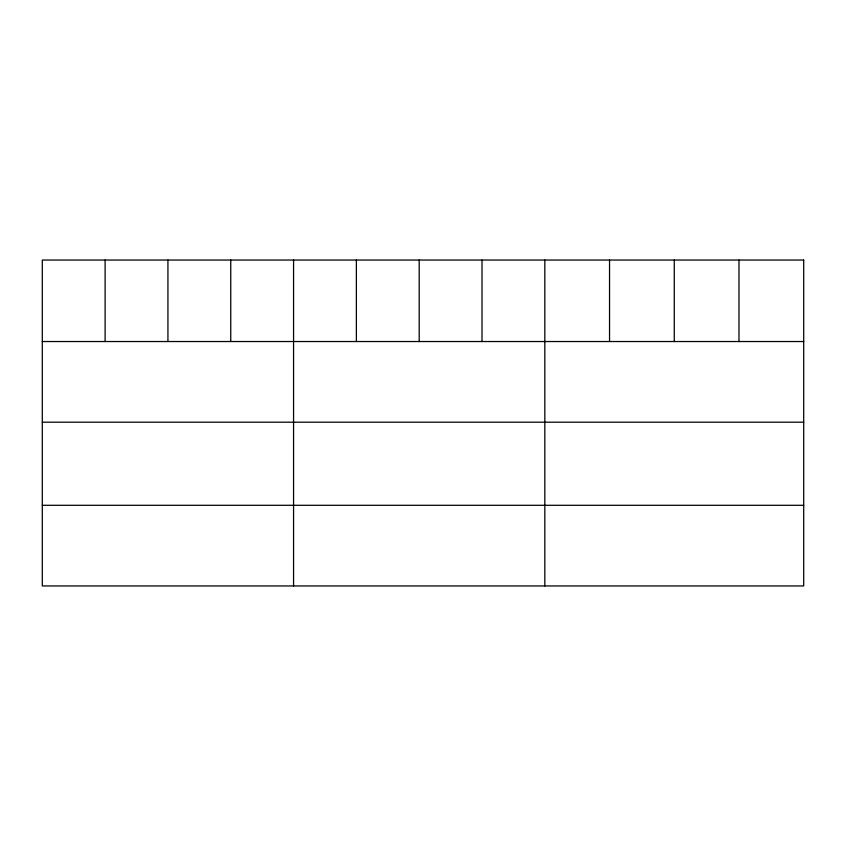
<?xml version="1.0" encoding="UTF-8"?>
<svg xmlns="http://www.w3.org/2000/svg" width="846" height="846" viewBox="0 0 846 846"><rect width="100%" height="100%" fill="white"/><g stroke="black" fill="none" stroke-linecap="round" stroke-linejoin="round"><path stroke-width="1.27" d="M42.3 341.53L803.7 341.53M42.3 422.196L803.7 422.196M42.3 505.295L803.7 505.295M738.981 260.05L738.981 341.53M674.262 260.05L674.262 341.53M609.543 260.05L609.543 341.53M544.824 260.05L544.824 585.95M482.009 260.05L482.009 341.53M419.193 260.05L419.193 341.53M356.378 260.05L356.378 341.53M293.562 260.05L293.562 585.95M230.746 260.05L230.746 341.53M167.931 260.05L167.931 341.53M105.116 260.05L105.116 341.53M803.7 260.05L42.3 260.05L42.3 585.95L803.7 585.95L803.7 260.05"/></g></svg>
